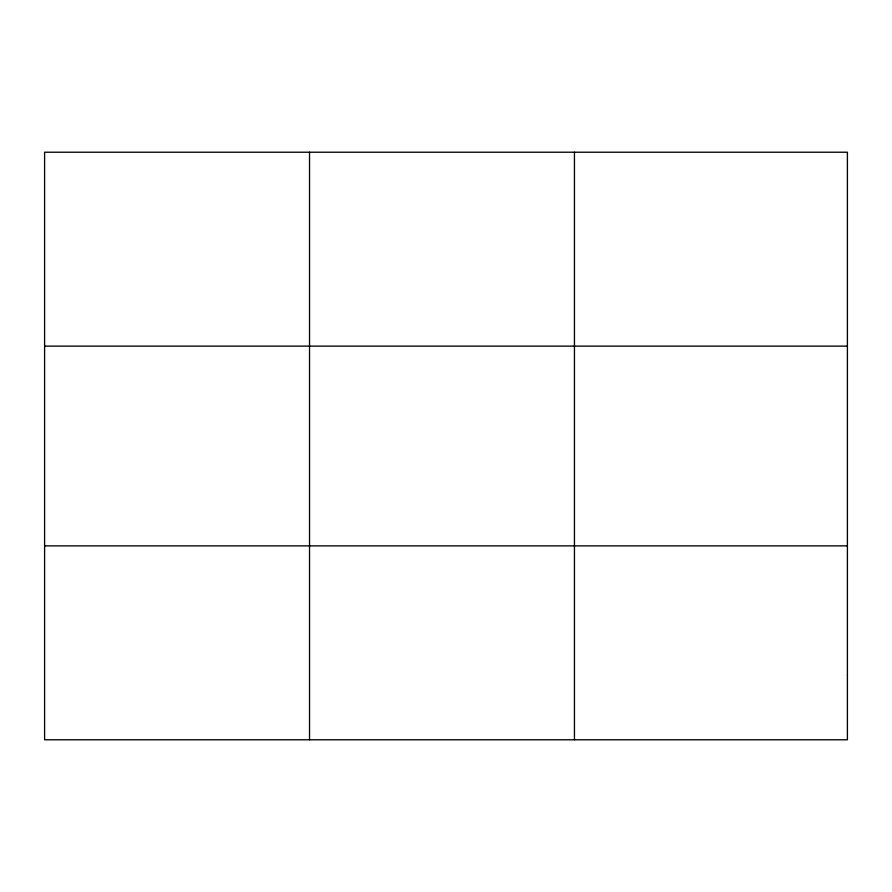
<?xml version="1.0" encoding="UTF-8"?>
<svg xmlns="http://www.w3.org/2000/svg" width="892" height="892" viewBox="0 0 892 892"><rect width="100%" height="100%" fill="white"/><g stroke="black" fill="none" stroke-linecap="round" stroke-linejoin="round"><path stroke-width="1.34" d="M309.524 152.22L309.524 739.78M574.448 152.22L574.448 739.78M44.6 346.118L847.4 346.118M44.6 545.882L847.4 545.882M847.4 675.144L847.4 739.78L44.6 739.78L44.6 152.22L847.4 152.22L847.4 675.144"/></g></svg>
